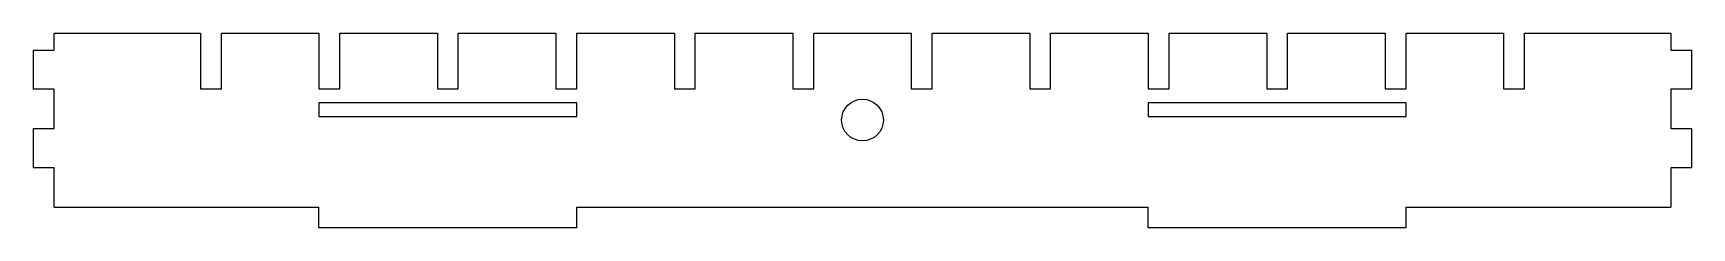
# Model space of a CAD drawing. Header units: millimetres. Extents: x -17 to 221, y -18 to 10.
import ezdxf

# ---------------------------------------------------------------- set-up
doc = ezdxf.new("R2010")
doc.units = ezdxf.units.MM

msp = doc.modelspace()

# ---------------------------------------------------------------- linework, layer by layer
at = {"color": 7, "linetype": 'Continuous', "lineweight": 25}
for p, q in [((-14, 9.6), (7, 9.6)), ((-14, 7.16), (-14, 9.6)), ((7, 9.6), (7, 1.6)), ((10, 9.6), (24, 9.6)), ((10, 1.6), (10, 9.6)), ((24, 9.6), (24, 1.6)), ((27, 9.6), (41, 9.6)), ((27, 1.6), (27, 9.6)), ((41, 9.6), (41, 1.6)), ((44, 9.6), (58, 9.6)), ((44, 1.6), (44, 9.6)), ((58, 9.6), (58, 1.6)), ((61, 9.6), (75, 9.6)), ((61, 1.6), (61, 9.6)), ((75, 9.6), (75, 1.6)), ((78, 9.6), (92, 9.6)), ((78, 1.6), (78, 9.6)), ((92, 9.6), (92, 1.6)), ((95, 9.6), (109, 9.6)), ((95, 1.6), (95, 9.6)), ((109, 9.6), (109, 1.6)), ((112, 9.6), (126, 9.6)), ((112, 1.6), (112, 9.6)), ((126, 9.6), (126, 1.6)), ((129, 9.6), (143, 9.6)), ((129, 1.6), (129, 9.6)), ((143, 9.6), (143, 1.6)), ((146, 9.6), (160, 9.6)), ((146, 1.6), (146, 9.6)), ((160, 9.6), (160, 1.6)), ((163, 9.6), (177, 9.6)), ((163, 1.6), (163, 9.6)), ((177, 9.6), (177, 1.6)), ((180, 9.6), (194, 9.6)), ((180, 1.6), (180, 9.6)), ((194, 9.6), (194, 1.6)), ((197, 9.6), (218, 9.6)), ((197, 1.6), (197, 9.6)), ((218, 9.6), (218, 7.16)), ((-17, 7.16), (-14, 7.16)), ((-17, 7.16), (-17, 1.52)), ((218, 7.16), (221, 7.16)), ((221, 1.52), (221, 7.16)), ((-14, 1.52), (-17, 1.52)), ((-14, -4.12), (-14, 1.52)), ((7, 1.6), (10, 1.6)), ((24, 1.6), (27, 1.6)), ((41, 1.6), (44, 1.6)), ((58, 1.6), (61, 1.6)), ((75, 1.6), (78, 1.6)), ((92, 1.6), (95, 1.6)), ((109, 1.6), (112, 1.6)), ((126, 1.6), (129, 1.6)), ((143, 1.6), (146, 1.6)), ((160, 1.6), (163, 1.6)), ((177, 1.6), (180, 1.6)), ((194, 1.6), (197, 1.6)), ((218, 1.52), (218, -4.12)), ((221, 1.52), (218, 1.52)), ((24, -0.4), (24, -2.4)), ((61, -0.4), (24, -0.4)), ((61, -2.4), (61, -0.4)), ((143, -0.4), (143, -2.4)), ((180, -0.4), (143, -0.4)), ((180, -2.4), (180, -0.4)), ((-17, -4.12), (-14, -4.12)), ((-17, -4.12), (-17, -9.76)), ((24, -2.4), (61, -2.4)), ((143, -2.4), (180, -2.4)), ((218, -4.12), (221, -4.12)), ((221, -9.76), (221, -4.12)), ((-14, -9.76), (-17, -9.76)), ((-14, -15.4), (-14, -9.76)), ((218, -9.76), (218, -15.4)), ((221, -9.76), (218, -9.76)), ((-14, -15.4), (24, -15.4)), ((24, -18.4), (24, -15.4)), ((61, -18.4), (61, -15.4)), ((61, -15.4), (143, -15.4)), ((143, -18.4), (143, -15.4)), ((180, -18.4), (180, -15.4)), ((180, -15.4), (218, -15.4)), ((61, -18.4), (24, -18.4)), ((180, -18.4), (143, -18.4))]:
    msp.add_line(p, q, dxfattribs=at)
msp.add_circle((102, -2.9), 3, dxfattribs=at)

doc.saveas('drawing.dxf')
